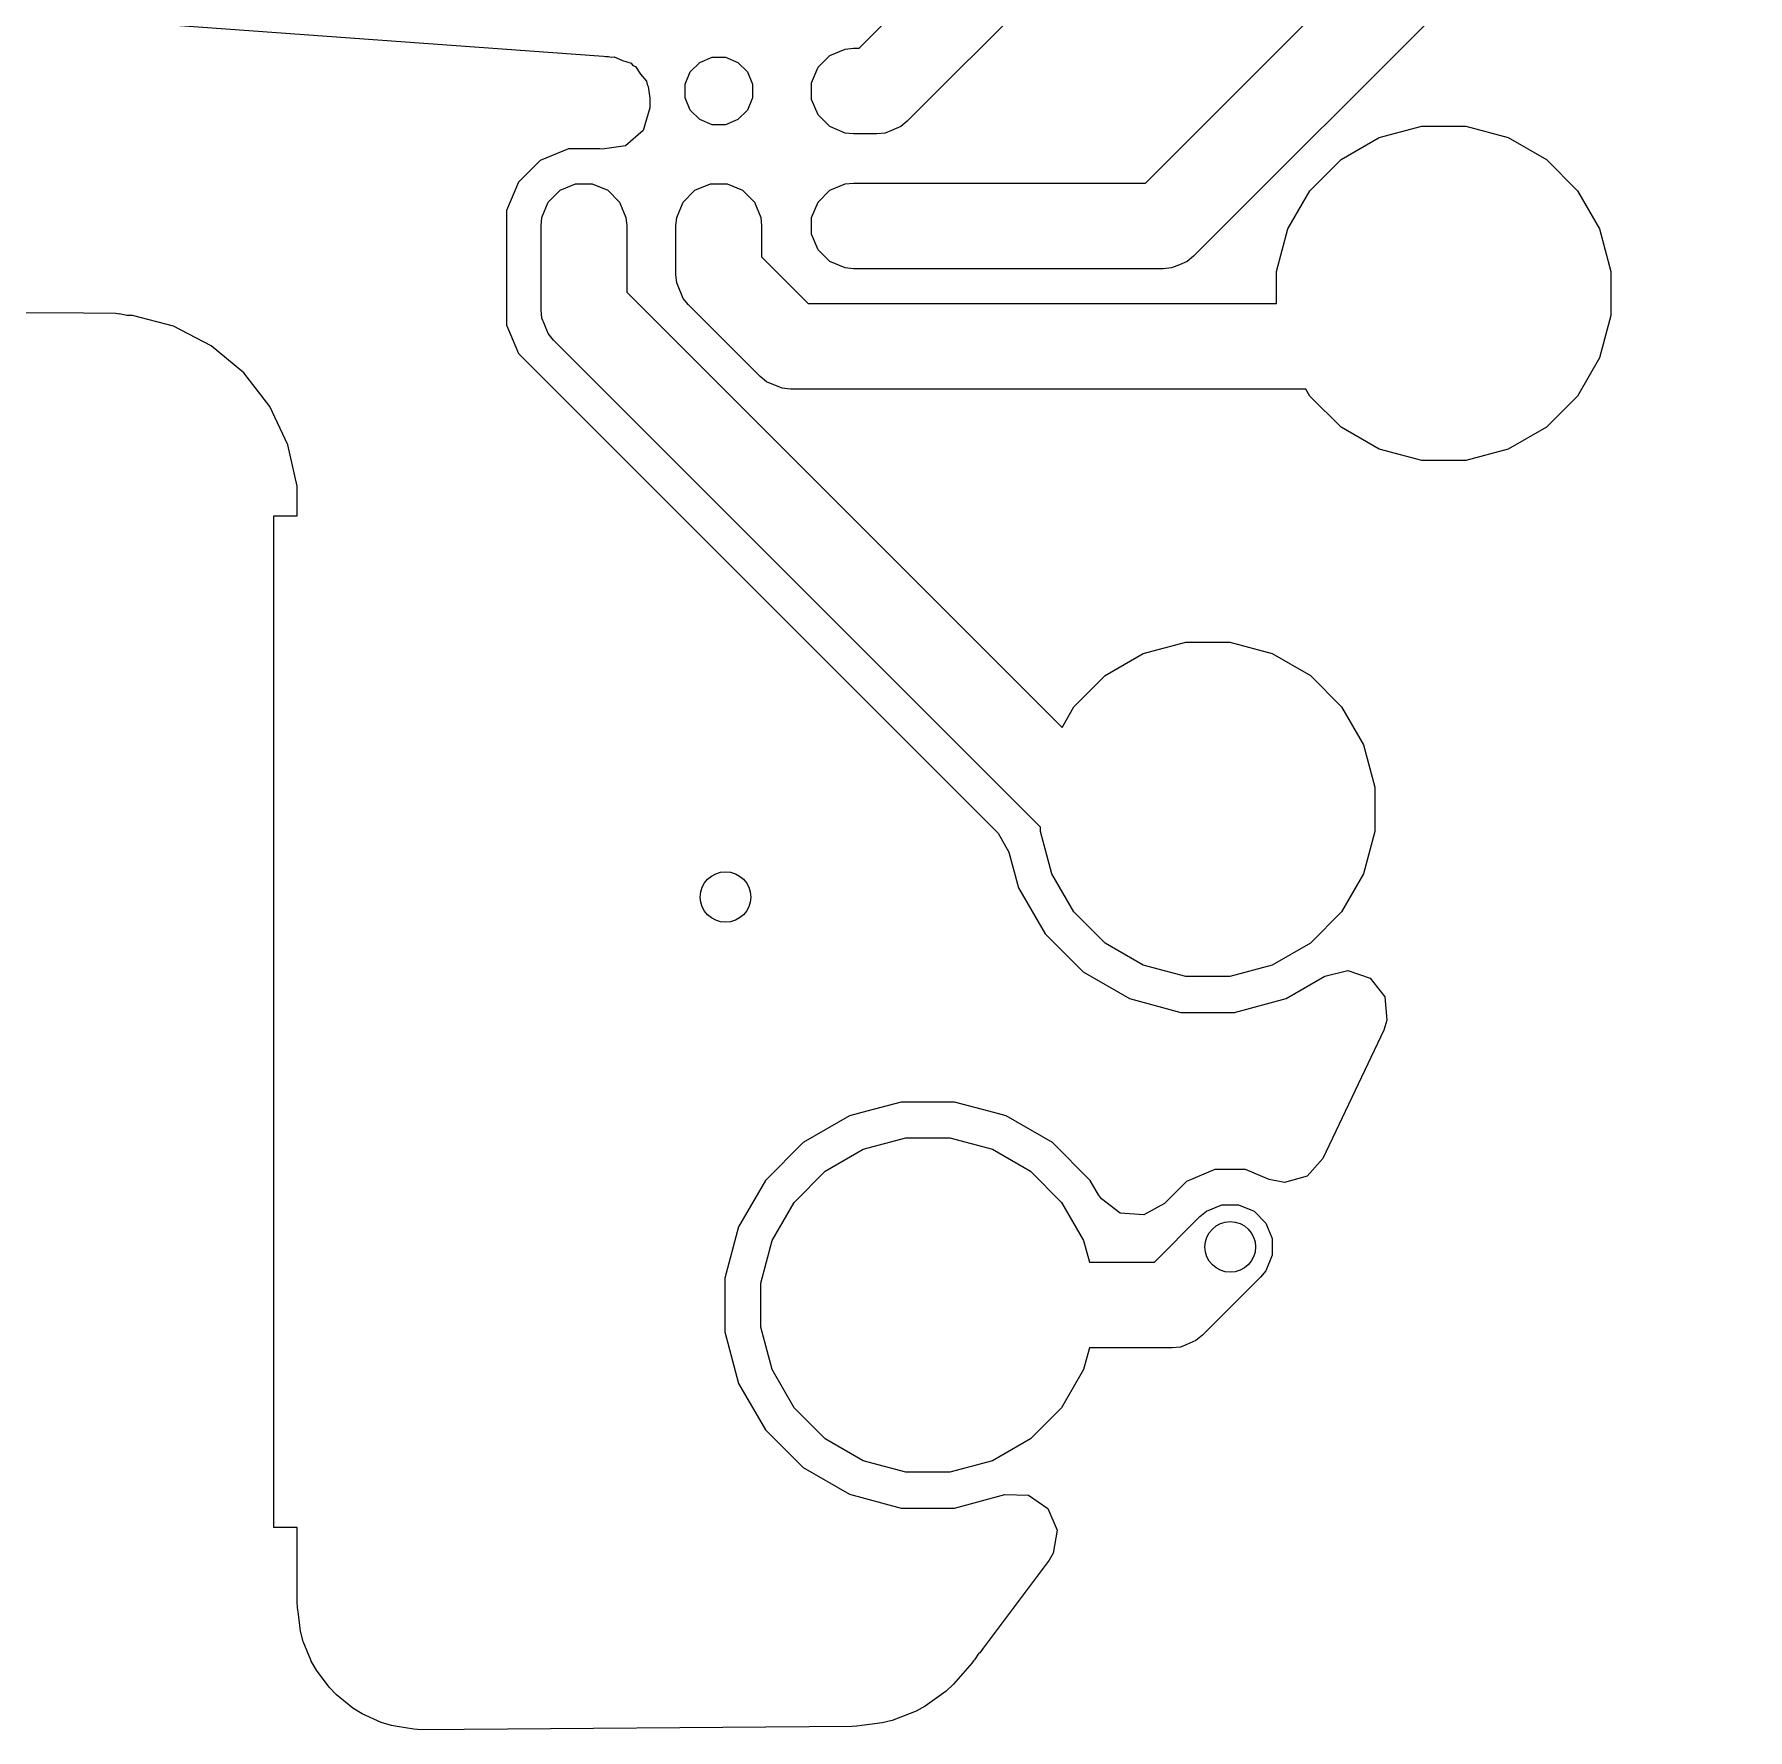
# Model space of a CAD drawing. Extents: x -27.9 to 25.2, y -6.7 to 48.3.
# Drawn here: x 15.16 to 20.25, y -6.46 to -1.43 of the extents above; entities that cross this region are included whole.
import ezdxf

# ---------------------------------------------------------------- set-up
doc = ezdxf.new("R2010")
doc.units = 0
doc.layers.add('BLACK', color=7, linetype='CONTINUOUS')

msp = doc.modelspace()

# ---------------------------------------------------------------- linework, layer by layer
at = {"layer": 'BLACK', "linetype": 'CONTINUOUS'}
for p, q in [((17.61068, -1.471498), (20.103483, 1.021304)), ((20.245891, 0.804502), (17.753089, -1.688301)), ((18.459915, -1.871498), (19.56052, -0.770892)), ((19.6727, -1.017924), (18.602324, -2.088301)), ((15.281672, -1.380999), (16.852153, -1.495514)), ((17.569556, -1.473938), (17.594332, -1.471498)), ((17.594332, -1.471498), (17.61068, -1.471498)), ((16.852153, -1.495514), (16.858916, -1.495793)), ((16.858916, -1.495793), (16.867418, -1.495874)), ((16.867418, -1.495874), (16.875507, -1.498333)), ((16.875507, -1.498333), (16.883879, -1.49713)), ((16.883879, -1.49713), (16.908438, -1.508345)), ((16.908438, -1.508345), (16.934265, -1.516198)), ((16.934265, -1.516198), (16.939741, -1.522641)), ((16.939741, -1.522641), (16.947435, -1.526155)), ((17.109522, -1.54183), (17.137664, -1.513688)), ((17.137664, -1.513688), (17.174433, -1.498458)), ((17.174433, -1.498458), (17.214231, -1.498458)), ((17.214231, -1.498458), (17.251, -1.513688)), ((17.251, -1.513688), (17.279142, -1.54183)), ((17.488735, -1.527941), (17.523775, -1.492901)), ((17.523775, -1.492901), (17.569556, -1.473938)), ((16.947435, -1.526155), (16.96203, -1.548866)), ((16.96203, -1.548866), (16.979513, -1.569436)), ((16.979513, -1.569436), (16.981619, -1.579347)), ((17.094292, -1.578599), (17.109522, -1.54183)), ((17.279142, -1.54183), (17.294372, -1.578599)), ((17.469772, -1.573722), (17.488735, -1.527941)), ((17.469772, -1.623274), (17.469772, -1.573722)), ((16.981619, -1.579347), (16.985209, -1.584933)), ((16.985209, -1.584933), (16.990232, -1.619868)), ((16.990232, -1.619868), (16.990232, -1.648205)), ((17.094292, -1.618397), (17.094292, -1.578599)), ((17.109522, -1.655166), (17.094292, -1.618397)), ((17.294372, -1.618397), (17.279142, -1.655166)), ((17.294372, -1.578599), (17.294372, -1.618397)), ((17.488735, -1.669055), (17.469772, -1.623274)), ((16.990232, -1.648205), (16.970547, -1.715244)), ((17.137664, -1.683308), (17.109522, -1.655166)), ((17.279142, -1.655166), (17.251, -1.683308)), ((17.523775, -1.704095), (17.488735, -1.669055)), ((16.970547, -1.715244), (16.917743, -1.760999)), ((17.174433, -1.698538), (17.137664, -1.683308)), ((17.214231, -1.698538), (17.174433, -1.698538)), ((17.251, -1.683308), (17.214231, -1.698538)), ((17.569556, -1.723058), (17.523775, -1.704095)), ((17.594332, -1.725498), (17.569556, -1.723058)), ((17.663286, -1.725498), (17.594332, -1.725498)), ((17.688062, -1.723058), (17.663286, -1.725498)), ((17.688063, -1.723058), (17.688062, -1.723058)), ((17.707026, -1.715202), (17.688063, -1.723058)), ((17.733843, -1.704095), (17.707026, -1.715202)), ((17.733844, -1.704094), (17.733843, -1.704095)), ((17.753089, -1.688301), (17.733844, -1.704094)), ((19.15299, -1.736558), (19.279069, -1.702776)), ((19.279069, -1.702776), (19.409595, -1.702776)), ((19.409595, -1.702776), (19.535674, -1.736558)), ((16.74876, -1.769398), (16.664554, -1.804278)), ((16.748761, -1.769398), (16.74876, -1.769398)), ((16.839903, -1.769398), (16.748761, -1.769398)), ((16.839906, -1.769398), (16.839903, -1.769398)), ((16.842048, -1.769824), (16.839906, -1.769398)), ((16.848585, -1.770943), (16.842048, -1.769824)), ((16.917743, -1.760999), (16.848585, -1.770943)), ((19.039951, -1.801821), (19.15299, -1.736558)), ((19.535674, -1.736558), (19.648713, -1.801821)), ((16.664554, -1.804279), (16.600113, -1.86872)), ((16.664554, -1.804278), (16.664554, -1.804279)), ((18.947655, -1.894117), (19.039951, -1.801821)), ((19.648713, -1.801821), (19.741009, -1.894117)), ((16.600112, -1.86872), (16.565232, -1.952926)), ((16.600113, -1.86872), (16.600112, -1.86872)), ((16.723775, -1.892901), (16.769556, -1.873938)), ((16.769556, -1.873938), (16.819108, -1.873938)), ((16.819108, -1.873938), (16.864889, -1.892901)), ((17.123775, -1.892901), (17.169556, -1.873938)), ((17.169556, -1.873938), (17.219108, -1.873938)), ((17.219108, -1.873938), (17.264889, -1.892901)), ((17.523775, -1.892901), (17.569556, -1.873938)), ((17.569556, -1.873938), (17.594332, -1.871498)), ((17.594332, -1.871498), (18.459915, -1.871498)), ((16.669772, -1.973722), (16.688735, -1.927941)), ((16.688735, -1.927941), (16.723775, -1.892901)), ((16.864889, -1.892901), (16.899929, -1.927941)), ((16.899929, -1.927941), (16.918892, -1.973722)), ((17.069772, -1.973722), (17.088735, -1.927941)), ((17.088735, -1.927941), (17.123775, -1.892901)), ((17.264889, -1.892901), (17.299929, -1.927941)), ((17.299929, -1.927941), (17.318892, -1.973722)), ((17.469772, -1.973722), (17.488735, -1.927941)), ((17.488735, -1.927941), (17.523775, -1.892901)), ((18.882392, -2.007156), (18.947655, -1.894117)), ((19.741009, -1.894117), (19.806272, -2.007156)), ((16.565232, -1.952926), (16.565232, -2.292624)), ((16.667332, -1.998498), (16.669772, -1.973722)), ((16.918892, -1.973722), (16.921332, -1.998498)), ((17.067332, -1.998498), (17.069772, -1.973722)), ((17.318892, -1.973722), (17.321332, -1.998498)), ((17.469772, -2.023274), (17.469772, -1.973722)), ((16.667332, -2.247055), (16.667332, -1.998498)), ((16.921332, -1.998498), (16.921332, -2.194449)), ((17.067332, -2.142747), (17.067332, -1.998498)), ((17.321332, -1.998498), (17.321332, -2.090141)), ((17.488735, -2.069055), (17.469772, -2.023274)), ((18.84861, -2.133235), (18.882392, -2.007156)), ((19.806272, -2.007156), (19.840054, -2.133235)), ((17.523775, -2.104095), (17.488735, -2.069055)), ((17.321332, -2.090141), (17.459288, -2.228098)), ((17.569556, -2.123058), (17.523775, -2.104095)), ((17.594332, -2.125498), (17.569556, -2.123058)), ((18.512521, -2.125498), (17.594332, -2.125498)), ((18.537297, -2.123058), (18.512521, -2.125498)), ((18.537298, -2.123058), (18.537297, -2.123058)), ((18.560464, -2.113462), (18.537298, -2.123058)), ((18.583078, -2.104095), (18.560464, -2.113462)), ((18.583079, -2.104094), (18.583078, -2.104095)), ((18.602324, -2.088301), (18.583079, -2.104094)), ((18.84861, -2.228098), (18.84861, -2.133235)), ((19.840054, -2.133235), (19.840054, -2.263761)), ((17.069772, -2.167523), (17.067332, -2.142747)), ((17.088735, -2.213304), (17.069772, -2.167523)), ((15.310082, -2.257651), (7.986152, -2.223561)), ((16.921332, -2.194449), (18.212276, -3.485394)), ((17.088736, -2.213305), (17.088735, -2.213304)), ((17.104529, -2.23255), (17.088736, -2.213305)), ((17.316881, -2.444901), (17.104529, -2.23255)), ((17.459288, -2.228098), (18.84861, -2.228098)), ((15.404791, -2.258092), (15.310082, -2.257651)), ((15.404792, -2.258092), (15.404791, -2.258092)), ((15.416755, -2.26053), (15.404792, -2.258092)), ((15.417082, -2.25892), (15.416755, -2.26053)), ((15.438474, -2.263654), (15.417082, -2.25892)), ((15.455767, -2.264317), (15.438474, -2.263654)), ((15.577466, -2.296192), (15.455767, -2.264317)), ((16.669772, -2.271831), (16.667332, -2.247055)), ((16.669772, -2.271832), (16.669772, -2.271831)), ((16.676594, -2.2883), (16.669772, -2.271832)), ((19.840054, -2.263761), (19.806272, -2.38984)), ((15.577472, -2.296195), (15.577466, -2.296192)), ((15.689326, -2.353757), (15.577472, -2.296195)), ((16.565232, -2.292624), (16.565231, -2.292624)), ((16.565231, -2.292624), (16.565232, -2.292626)), ((16.565232, -2.292626), (16.569101, -2.301966)), ((16.569101, -2.301966), (16.60011, -2.37683)), ((16.688735, -2.317612), (16.676594, -2.2883)), ((16.688736, -2.317613), (16.688735, -2.317612)), ((16.704529, -2.336858), (16.688736, -2.317613)), ((18.14861, -3.780938), (16.704529, -2.336858)), ((15.689327, -2.353758), (15.689326, -2.353757)), ((15.785998, -2.43426), (15.689327, -2.353758)), ((16.60011, -2.37683), (16.600111, -2.376831)), ((16.600111, -2.376831), (16.600112, -2.376832)), ((16.600112, -2.376832), (18.022831, -3.79955)), ((15.785999, -2.434261), (15.785998, -2.43426)), ((15.862862, -2.533853), (15.785999, -2.434261)), ((19.806272, -2.38984), (19.741009, -2.502879)), ((17.336125, -2.460695), (17.316881, -2.444901)), ((17.381906, -2.479658), (17.336125, -2.460695)), ((17.381907, -2.479658), (17.381906, -2.479658)), ((17.406683, -2.482098), (17.381907, -2.479658)), ((18.935657, -2.482098), (17.406683, -2.482098)), ((18.947655, -2.502879), (18.935657, -2.482098)), ((15.862863, -2.533855), (15.862862, -2.533853)), ((15.91624, -2.647774), (15.862863, -2.533855)), ((19.039951, -2.595175), (18.947655, -2.502879)), ((19.741009, -2.502879), (19.648713, -2.595175)), ((19.15299, -2.660438), (19.039951, -2.595175)), ((19.648713, -2.595175), (19.535674, -2.660438)), ((15.943579, -2.770572), (15.91624, -2.647774)), ((19.279069, -2.69422), (19.15299, -2.660438)), ((19.535674, -2.660438), (19.409595, -2.69422)), ((19.409595, -2.69422), (19.279069, -2.69422)), ((15.943613, -2.800973), (15.943579, -2.770572)), ((15.94367, -2.801528), (15.943613, -2.800973)), ((15.943671, -2.81346), (15.94367, -2.801528)), ((15.943672, -2.813461), (15.943671, -2.81346)), ((15.943679, -2.858498), (15.943672, -2.813461)), ((15.874332, -5.858498), (15.874332, -2.858498)), ((15.874332, -2.858498), (15.943679, -2.858498)), ((18.45299, -3.266558), (18.579069, -3.232776)), ((18.579069, -3.232776), (18.709595, -3.232776)), ((18.709595, -3.232776), (18.835674, -3.266558)), ((18.339951, -3.331821), (18.45299, -3.266558)), ((18.835674, -3.266558), (18.948713, -3.331821)), ((18.247655, -3.424117), (18.339951, -3.331821)), ((18.948713, -3.331821), (19.041009, -3.424117)), ((18.212276, -3.485394), (18.247655, -3.424117)), ((19.041009, -3.424117), (19.106272, -3.537156)), ((19.106272, -3.537156), (19.140054, -3.663235)), ((19.140054, -3.663235), (19.140054, -3.793761)), ((18.022831, -3.79955), (18.054924, -3.855136)), ((18.14861, -3.793761), (18.14861, -3.780938)), ((18.182392, -3.91984), (18.14861, -3.793761)), ((19.140054, -3.793761), (19.106272, -3.91984)), ((18.054924, -3.855136), (18.083263, -3.960895)), ((18.083263, -3.960895), (18.083265, -3.9609)), ((18.083265, -3.9609), (18.162532, -4.098196)), ((18.247655, -4.032879), (18.182392, -3.91984)), ((19.106272, -3.91984), (19.041009, -4.032879)), ((18.339951, -4.125175), (18.247655, -4.032879)), ((19.041009, -4.032879), (18.948713, -4.125175)), ((18.162532, -4.098196), (18.274634, -4.210298)), ((18.45299, -4.190438), (18.339951, -4.125175)), ((18.948713, -4.125175), (18.835674, -4.190438)), ((18.274634, -4.210298), (18.41193, -4.289565)), ((18.579069, -4.22422), (18.45299, -4.190438)), ((18.835674, -4.190438), (18.709595, -4.22422)), ((18.992104, -4.222956), (19.060002, -4.206484)), ((19.060002, -4.206484), (19.126029, -4.229336)), ((18.709595, -4.22422), (18.579069, -4.22422)), ((18.876734, -4.289565), (18.992104, -4.222956)), ((19.126029, -4.229336), (19.16922, -4.284258)), ((18.41193, -4.289565), (18.565064, -4.330598)), ((18.7236, -4.330598), (18.876734, -4.289565)), ((19.16922, -4.284258), (19.175861, -4.353811)), ((18.565064, -4.330598), (18.565066, -4.330598)), ((18.565066, -4.330598), (18.723598, -4.330598)), ((18.723598, -4.330598), (18.7236, -4.330598)), ((19.175861, -4.353811), (19.166192, -4.383371)), ((19.166192, -4.383371), (18.985964, -4.764342)), ((17.632974, -4.623753), (17.581929, -4.637431)), ((17.735064, -4.596398), (17.632974, -4.623753)), ((17.8936, -4.596398), (17.735064, -4.596398)), ((17.995689, -4.623753), (17.8936, -4.596398)), ((18.046735, -4.637431), (17.995689, -4.623753)), ((17.581929, -4.637431), (17.444635, -4.716697)), ((18.18403, -4.716698), (18.046734, -4.637431)), ((18.046734, -4.637431), (18.046735, -4.637431)), ((17.444632, -4.716699), (17.332533, -4.828798)), ((17.444635, -4.716697), (17.444632, -4.716699)), ((17.62299, -4.736558), (17.749069, -4.702776)), ((17.749069, -4.702776), (17.879595, -4.702776)), ((17.879595, -4.702776), (18.005674, -4.736558)), ((18.296132, -4.8288), (18.18403, -4.716698)), ((17.509951, -4.801821), (17.62299, -4.736558)), ((18.005674, -4.736558), (18.118713, -4.801821)), ((18.985964, -4.764342), (18.939501, -4.816524)), ((17.417655, -4.894117), (17.509951, -4.801821)), ((18.118713, -4.801821), (18.211009, -4.894117)), ((18.665558, -4.797), (18.581362, -4.831874)), ((18.66556, -4.796999), (18.665558, -4.797)), ((18.665562, -4.796999), (18.66556, -4.796999)), ((18.756702, -4.796999), (18.665562, -4.796999)), ((18.756703, -4.796999), (18.756702, -4.796999)), ((18.826423, -4.825877), (18.756703, -4.796999)), ((18.872203, -4.835304), (18.826423, -4.825877)), ((18.939501, -4.816524), (18.872203, -4.835304)), ((17.332531, -4.828801), (17.253265, -4.966095)), ((17.332533, -4.828798), (17.332531, -4.828801)), ((18.296133, -4.828801), (18.296132, -4.8288)), ((18.296134, -4.828803), (18.296133, -4.828801)), ((18.320856, -4.871624), (18.296134, -4.828803)), ((18.328976, -4.883935), (18.320856, -4.871624)), ((18.581353, -4.831879), (18.515924, -4.897308)), ((18.581362, -4.831874), (18.581353, -4.831879)), ((17.352392, -5.007156), (17.417655, -4.894117)), ((18.211009, -4.894117), (18.276272, -5.007156)), ((18.384909, -4.925807), (18.328976, -4.883935)), ((18.4546, -4.930793), (18.384909, -4.925807)), ((18.515924, -4.897308), (18.4546, -4.930793)), ((18.621329, -4.936296), (18.640574, -4.920502)), ((18.640574, -4.920502), (18.686355, -4.901539)), ((18.686355, -4.901539), (18.735909, -4.901539)), ((18.735909, -4.901539), (18.78169, -4.920502)), ((18.78169, -4.920502), (18.816728, -4.95554)), ((17.253265, -4.966096), (17.212232, -5.11923)), ((17.253265, -4.966095), (17.253265, -4.966096)), ((18.486126, -5.071498), (18.621329, -4.936296)), ((18.816728, -4.95554), (18.835691, -5.001321)), ((17.31861, -5.133235), (17.352392, -5.007156)), ((18.276272, -5.007156), (18.293512, -5.071498)), ((18.835691, -5.001321), (18.835691, -5.050875)), ((18.293512, -5.071498), (18.486126, -5.071498)), ((18.835691, -5.050875), (18.816728, -5.096656)), ((17.212232, -5.11923), (17.212232, -5.277766)), ((18.800934, -5.115901), (18.628535, -5.288301)), ((18.816728, -5.096656), (18.800934, -5.115901)), ((17.31861, -5.263761), (17.31861, -5.133235)), ((17.212232, -5.277766), (17.253265, -5.4309)), ((17.352392, -5.38984), (17.31861, -5.263761)), ((18.293512, -5.325498), (18.276272, -5.38984)), ((18.538732, -5.325498), (18.293512, -5.325498)), ((18.563508, -5.323058), (18.538732, -5.325498)), ((18.563509, -5.323058), (18.563508, -5.323058)), ((18.582472, -5.315202), (18.563509, -5.323058)), ((18.609289, -5.304095), (18.582472, -5.315202)), ((18.60929, -5.304094), (18.609289, -5.304095)), ((18.628535, -5.288301), (18.60929, -5.304094)), ((17.253265, -5.4309), (17.332532, -5.568196)), ((17.417655, -5.502879), (17.352392, -5.38984)), ((18.276272, -5.38984), (18.211009, -5.502879)), ((17.509951, -5.595175), (17.417655, -5.502879)), ((18.211009, -5.502879), (18.118713, -5.595175)), ((17.332532, -5.568196), (17.444634, -5.680298)), ((17.62299, -5.660438), (17.509951, -5.595175)), ((18.118713, -5.595175), (18.005674, -5.660438)), ((17.444634, -5.680298), (17.58193, -5.759565)), ((17.749069, -5.69422), (17.62299, -5.660438)), ((18.005674, -5.660438), (17.879595, -5.69422)), ((17.879595, -5.69422), (17.749069, -5.69422)), ((17.58193, -5.759565), (17.735064, -5.800598)), ((17.8936, -5.800598), (18.042665, -5.760655)), ((18.042665, -5.760655), (18.112512, -5.762318)), ((18.112512, -5.762318), (18.170375, -5.80148)), ((17.735064, -5.800598), (17.735066, -5.800598)), ((17.735066, -5.800598), (17.893598, -5.800598)), ((17.893598, -5.800598), (17.8936, -5.800598)), ((18.170375, -5.80148), (18.19788, -5.865708)), ((15.944149, -5.858498), (15.874332, -5.858498)), ((15.944181, -6.060431), (15.944149, -5.858498)), ((18.19788, -5.865708), (18.186294, -5.93461)), ((18.186294, -5.93461), (18.173957, -5.95483)), ((18.173957, -5.95483), (17.978142, -6.215916)), ((15.944184, -6.060436), (15.944181, -6.060431)), ((15.944185, -6.079742), (15.944184, -6.060436)), ((15.945197, -6.095526), (15.944185, -6.079742)), ((15.947762, -6.115476), (15.945197, -6.095526)), ((15.954176, -6.165355), (15.947762, -6.115476)), ((15.962169, -6.195935), (15.954176, -6.165355)), ((15.985514, -6.253796), (15.962169, -6.195935)), ((17.952412, -6.250156), (17.950053, -6.253296)), ((17.965126, -6.230807), (17.952412, -6.250156)), ((17.968062, -6.229329), (17.965126, -6.230807)), ((17.978073, -6.216008), (17.968062, -6.229329)), ((17.978142, -6.215916), (17.978073, -6.216008)), ((15.985632, -6.254088), (15.985514, -6.253796)), ((16.001098, -6.281653), (15.985632, -6.254088)), ((16.038498, -6.33198), (16.001098, -6.281653)), ((17.945365, -6.259156), (17.890924, -6.323144)), ((17.949382, -6.253796), (17.945365, -6.259156)), ((17.950053, -6.253296), (17.949382, -6.253796)), ((16.060434, -6.354742), (16.038498, -6.33198)), ((17.868375, -6.343823), (17.806226, -6.388048)), ((17.890924, -6.323144), (17.868375, -6.343823)), ((16.109339, -6.393973), (16.060434, -6.354742)), ((16.136314, -6.410448), (16.109339, -6.393973)), ((17.779302, -6.402575), (17.708225, -6.430235)), ((17.806226, -6.388048), (17.779302, -6.402575)), ((16.193556, -6.436043), (16.136314, -6.410448)), ((16.223823, -6.445162), (16.193556, -6.436043)), ((16.24059, -6.447952), (16.223823, -6.445162)), ((16.289919, -6.456158), (16.24059, -6.447952)), ((17.589622, -6.447952), (16.311226, -6.457835)), ((17.60397, -6.447008), (17.589622, -6.447952)), ((17.678562, -6.437729), (17.60397, -6.447008)), ((17.708225, -6.430235), (17.678562, -6.437729)), ((16.311226, -6.457835), (16.289919, -6.456158))]:
    msp.add_line(p, q, dxfattribs=at)
at = {"layer": 'BLACK'}
for centre in [(17.214332, -3.988498), (18.711132, -5.026098)]:
    msp.add_circle(centre, 0.075, dxfattribs=at)

doc.saveas('drawing.dxf')
